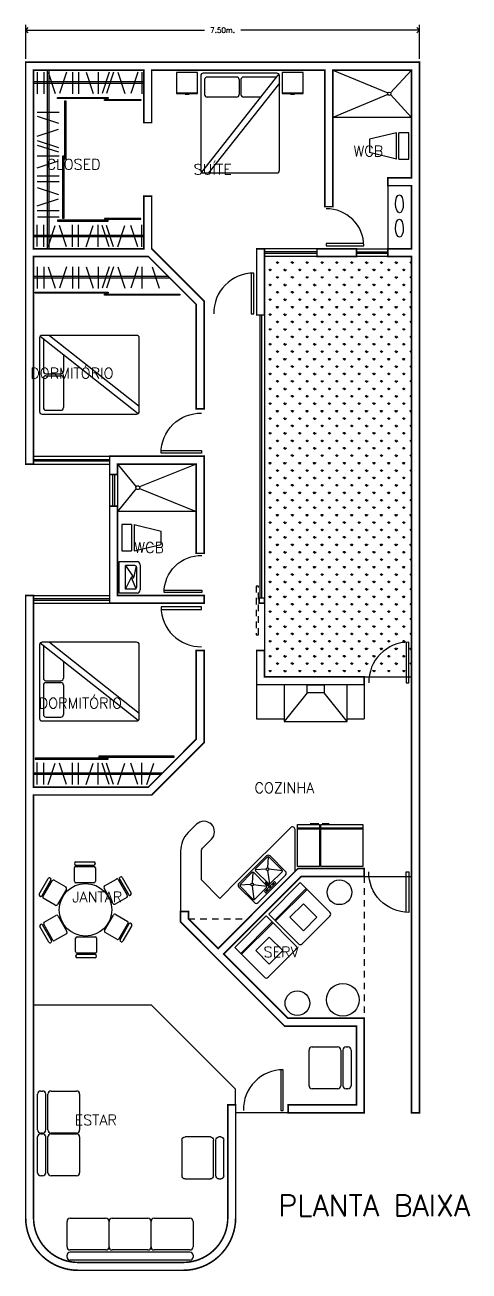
# Model space of a CAD drawing. Extents: x -51.7 to 12.2, y -8.6 to 39.8.
# Drawn here: x 1.42 to 9.88, y 16.08 to 39.81 of the extents above; entities that cross this region are included whole.
import ezdxf

# ---------------------------------------------------------------- set-up
doc = ezdxf.new("R2010")
doc.units = 0
doc.header["$LTSCALE"] = 0.5
doc.header["$MEASUREMENT"] = 0
doc.linetypes.add('DASHED2', pattern=[0.375, 0.25, -0.125])
doc.layers.get('0').update_dxf_attribs({"linetype": 'CONTINUOUS'})
doc.layers.get('DEFPOINTS').update_dxf_attribs({"linetype": 'CONTINUOUS'})
for name, color, linetype in [('DESNIVELES', 8, 'CONTINUOUS'), ('ELEV', 7, 'CONTINUOUS'), ('JARDIN', 3, 'CONTINUOUS'), ('LINEADEPROYECCION', 8, 'DASHED2'), ('MUEBLES', 6, 'CONTINUOUS'), ('MUEBLESFIJOS', 6, 'CONTINUOUS'), ('MUROS', 7, 'CONTINUOUS'), ('PUERTAS', 1, 'CONTINUOUS'), ('VENTANAS', 5, 'CONTINUOUS')]:
    doc.layers.add(name, color=color, linetype=linetype)
doc.styles.add('COTAS', font='romans.shx', dxfattribs={"height": 0.1})
doc.dimstyles.new('COTAS', dxfattribs={"dimtxt": 0.1, "dimasz": 0.1, "dimexe": 0.1, "dimexo": 0.0625, "dimgap": 0.1, "dimtad": 0, "dimzin": 0, "dimdsep": 46, "dimtxsty": 'COTAS', "dimblk1": 'OPEN90', "dimblk2": 'OPEN90', "dimsah": 1, "dimcen": 0.09, "dimadec": 0, "dimazin": 0, "dimtfac": 1, "dimtdec": 4, "dimtofl": 0, "dimtmove": 0, "dimatfit": 3, "dimldrblk": 'OPEN90', "dimfxl": 1, "dimtolj": 1, "dimtzin": 0, "dimarcsym": 0})

# ---------------------------------------------------------------- blocks, each defined once
blk = doc.blocks.new('FREGDOBL')
at = {"layer": 'MUEBLESFIJOS'}
for p, q in [((-0.44, 0.522), (-0.44, 0.105)), ((-0.39, 0.572), (0.35, 0.572)), ((-0.387, 0.481), (-0.07, 0.481)), ((-0.155, 0.537), (-0.155, 0.518)), ((0.105, 0.547), (-0.145, 0.547)), ((-0.145, 0.508), (-0.032, 0.508)), ((-0.109, 0.528), (-0.119, 0.53)), ((-0.109, 0.526), (-0.119, 0.523)), ((-0.108, 0.53), (-0.116, 0.536)), ((-0.108, 0.523), (-0.116, 0.517)), ((-0.106, 0.531), (-0.11, 0.54)), ((-0.106, 0.522), (-0.11, 0.513)), ((-0.104, 0.532), (-0.104, 0.542)), ((-0.104, 0.522), (-0.104, 0.512)), ((-0.102, 0.531), (-0.097, 0.54)), ((-0.102, 0.522), (-0.097, 0.513)), ((-0.1, 0.53), (-0.092, 0.536)), ((-0.1, 0.523), (-0.092, 0.517)), ((-0.099, 0.528), (-0.089, 0.53)), ((-0.099, 0.526), (-0.089, 0.523)), ((-0.012, 0.508), (0.105, 0.508)), ((0.03, 0.481), (0.346, 0.481)), ((0.058, 0.528), (0.049, 0.53)), ((0.058, 0.526), (0.049, 0.523)), ((0.059, 0.53), (0.052, 0.536)), ((0.059, 0.523), (0.052, 0.517)), ((0.061, 0.531), (0.057, 0.54)), ((0.061, 0.522), (0.057, 0.513)), ((0.063, 0.532), (0.063, 0.542)), ((0.063, 0.522), (0.063, 0.512)), ((0.066, 0.531), (0.07, 0.54)), ((0.066, 0.522), (0.07, 0.513)), ((0.067, 0.53), (0.075, 0.536)), ((0.067, 0.523), (0.075, 0.517)), ((0.068, 0.528), (0.078, 0.53)), ((0.068, 0.526), (0.078, 0.523)), ((0.115, 0.518), (0.115, 0.537)), ((0.4, 0.522), (0.4, 0.105)), ((-0.412, 0.456), (-0.412, 0.109)), ((-0.404, 0.473), (-0.244, 0.266)), ((-0.213, 0.266), (-0.053, 0.473)), ((-0.045, 0.456), (-0.045, 0.109)), ((0.005, 0.456), (0.005, 0.109)), ((0.012, 0.473), (0.173, 0.266)), ((0.203, 0.266), (0.364, 0.473)), ((0.371, 0.456), (0.371, 0.109)), ((-0.404, 0.091), (-0.247, 0.23)), ((-0.39, 0.055), (0.35, 0.055)), ((-0.387, 0.084), (-0.07, 0.084)), ((-0.21, 0.23), (-0.053, 0.091)), ((0.012, 0.091), (0.169, 0.23)), ((0.03, 0.084), (0.346, 0.084)), ((0.207, 0.23), (0.364, 0.091))]:
    blk.add_line(p, q, dxfattribs=at)
blk.add_lwpolyline([(-0.032, 0.526), (-0.032, 0.407, 0.414214), (-0.025, 0.4), (-0.019, 0.4, 0.414214), (-0.012, 0.407), (-0.012, 0.526)], format="xyb", dxfattribs=at)
for centre, radius in [((-0.104, 0.527), 0.0151), ((-0.104, 0.527), 0.00507), ((0.063, 0.527), 0.0151), ((0.063, 0.527), 0.00507), ((-0.228, 0.247), 0.025), ((0.188, 0.247), 0.025)]:
    blk.add_circle(centre, radius, dxfattribs=at)
for centre, radius, start, end in [((-0.39, 0.522), 0.05, 90, 180), ((-0.387, 0.456), 0.025, 90, 180), ((-0.145, 0.537), 0.01, 90, 180), ((-0.145, 0.518), 0.01, 180, 270), ((-0.07, 0.456), 0.025, 360, 90), ((-0.022, 0.526), 0.00981, 0, 180), ((0.03, 0.456), 0.025, 90, 180), ((0.105, 0.537), 0.01, 0, 90), ((0.105, 0.518), 0.01, 270, 0), ((0.346, 0.456), 0.025, 360, 90), ((0.35, 0.522), 0.05, 0, 90), ((-0.39, 0.105), 0.05, 180, 270), ((-0.387, 0.109), 0.025, 180, 270), ((-0.07, 0.109), 0.025, 270, 0), ((0.03, 0.109), 0.025, 180, 270), ((0.346, 0.109), 0.025, 270, 360), ((0.35, 0.105), 0.05, 270, 0)]:
    blk.add_arc(centre, radius, start, end, dxfattribs=at)
blk = doc.blocks.new('INODORO')
at = {"layer": 'MUEBLESFIJOS'}
for p, q in [((0.069, 0.557), (0.069, 0.057)), ((0.257, 0.557), (0.069, 0.557)), ((0.257, 0.557), (0.257, 0.057)), ((0.306, 0.557), (0.306, 0.057)), ((0.306, 0.557), (0.819, 0.434)), ((0.819, 0.18), (0.819, 0.434)), ((0.069, 0.057), (0.257, 0.057)), ((0.306, 0.057), (0.819, 0.18))]:
    blk.add_line(p, q, dxfattribs=at)
blk = doc.blocks.new('LAVABO')
at = {"layer": 'MUEBLESFIJOS'}
for p, q in [((0.737, 0.666), (1.077, 0.666)), ((0.737, 0.066), (0.737, 0.666)), ((0.854, 0.14), (0.854, 0.589)), ((1.036, 0.589), (0.854, 0.589)), ((0.854, 0.589), (1.004, 0.373)), ((1.057, 0.58), (1.006, 0.358)), ((1.066, 0.559), (1.066, 0.17)), ((1.137, 0.606), (1.137, 0.126)), ((0.854, 0.14), (0.973, 0.371)), ((1.057, 0.149), (0.972, 0.356)), ((1.077, 0.066), (0.737, 0.066)), ((1.036, 0.14), (0.854, 0.14))]:
    blk.add_line(p, q, dxfattribs=at)
blk.add_circle((0.989, 0.362), 0.018, dxfattribs=at)
for centre, radius, start, end in [((1.036, 0.559), 0.03, 0, 90), ((1.077, 0.606), 0.06, 0, 90), ((1.036, 0.17), 0.03, 270, 0), ((1.077, 0.126), 0.06, 270, 0)]:
    blk.add_arc(centre, radius, start, end, dxfattribs=at)
blk = doc.blocks.new('CAMAMAT')
at = {"layer": 'MUEBLES'}
for p, q in [((0.114, 1.923), (0.114, 0.123)), ((1.601, 1.957), (0.127, 0.09)), ((1.564, 1.973), (0.164, 1.973)), ((0.796, 1.899), (0.238, 1.899)), ((1.556, 1.899), (0.931, 1.899)), ((1.614, 0.123), (1.614, 1.923)), ((0.188, 1.849), (0.188, 1.566)), ((1.614, 1.783), (0.264, 0.073)), ((0.846, 1.849), (0.846, 1.566)), ((0.881, 1.849), (0.881, 1.566)), ((0.796, 1.516), (0.238, 1.516)), ((1.253, 1.516), (0.931, 1.516)), ((0.164, 0.073), (1.564, 0.073))]:
    blk.add_line(p, q, dxfattribs=at)
for centre, start, end in [((0.164, 1.923), 90, 180), ((0.238, 1.849), 90, 180), ((0.796, 1.849), 360, 90), ((0.931, 1.849), 90, 180), ((1.564, 1.923), 0, 90), ((0.238, 1.566), 180, 270), ((0.796, 1.566), 270, 360), ((0.931, 1.566), 180, 270), ((0.164, 0.123), 180, 270), ((1.564, 0.123), 270, 0)]:
    blk.add_arc(centre, 0.05, start, end, dxfattribs=at)
blk = doc.blocks.new('DUPLEX')
at = {"layer": 'MUEBLES'}
for p, q in [((-0.445, -0.145), (-0.445, 0.655)), ((-0.445, 0.655), (0.355, 0.655)), ((-0.38, -0.145), (-0.38, 0.655)), ((-0.362, -0.145), (-0.362, 0.655)), ((0.355, 0.655), (0.355, -0.145)), ((-0.463, -0.115), (-0.463, 0.016)), ((-0.463, -0.347), (-0.463, -0.18)), ((0.355, -0.145), (-0.445, -0.145)), ((-0.445, -0.585), (-0.445, -0.166)), ((-0.445, -0.166), (0.355, -0.166)), ((-0.38, -0.585), (-0.38, -0.166)), ((-0.362, -0.585), (-0.362, -0.166)), ((0.355, -0.166), (0.355, -0.585)), ((0.355, -0.585), (-0.445, -0.585))]:
    blk.add_line(p, q, dxfattribs=at)
blk = doc.blocks.new('LAVADORA')
at = {"layer": 'MUEBLES'}
for p, q in [((0.089, 0.934), (0.939, 0.934)), ((0.089, 0.134), (0.089, 0.934)), ((0.089, 0.772), (0.939, 0.772)), ((0.089, 0.751), (0.939, 0.751)), ((0.939, 0.934), (0.939, 0.134)), ((0.332, 0.244), (0.332, 0.609)), ((0.332, 0.609), (0.697, 0.609)), ((0.697, 0.609), (0.697, 0.244)), ((0.697, 0.244), (0.332, 0.244)), ((0.889, 0.084), (0.139, 0.084))]:
    blk.add_line(p, q, dxfattribs=at)
for centre, start, end in [((0.139, 0.134), 180, 270), ((0.889, 0.134), 270, 0)]:
    blk.add_arc(centre, 0.05, start, end, dxfattribs=at)
blk = doc.blocks.new('MESA6')
at = {"layer": 'MUEBLES'}
for p, q in [((0.793, 1.919), (0.793, 1.92)), ((0.823, 1.95), (1.163, 1.95)), ((1.193, 1.92), (1.193, 1.919)), ((0.793, 1.58), (0.793, 1.845)), ((0.813, 1.865), (1.163, 1.865)), ((0.823, 1.889), (1.163, 1.889)), ((1.193, 1.835), (1.193, 1.58)), ((1.662, 1.661), (1.663, 1.662)), ((0.123, 1.337), (0.293, 1.632)), ((0.176, 1.307), (0.346, 1.601)), ((0.193, 1.286), (0.368, 1.589)), ((0.334, 1.643), (0.335, 1.642)), ((0.409, 1.6), (0.629, 1.473)), ((0.64, 1.432), (0.47, 1.137)), ((1.163, 1.55), (0.823, 1.55)), ((1.528, 1.157), (1.358, 1.451)), ((1.369, 1.492), (1.598, 1.624)), ((1.625, 1.617), (1.8, 1.314)), ((1.651, 1.62), (1.821, 1.326)), ((1.704, 1.651), (1.874, 1.357)), ((0.135, 1.296), (0.134, 1.296)), ((0.429, 1.126), (0.2, 1.258)), ((1.789, 1.273), (1.569, 1.146)), ((1.863, 1.316), (1.862, 1.315)), ((1.58, 0.949), (1.809, 0.817)), ((0.305, 0.424), (0.135, 0.719)), ((0.146, 0.76), (0.147, 0.76)), ((0.358, 0.455), (0.188, 0.749)), ((0.384, 0.459), (0.209, 0.762)), ((0.22, 0.803), (0.44, 0.93)), ((0.481, 0.919), (0.651, 0.624)), ((1.369, 0.644), (1.539, 0.938)), ((1.816, 0.79), (1.641, 0.487)), ((1.833, 0.769), (1.663, 0.474)), ((1.886, 0.738), (1.716, 0.444)), ((1.874, 0.78), (1.875, 0.779)), ((0.64, 0.583), (0.411, 0.451)), ((0.816, 0.241), (0.816, 0.495)), ((0.846, 0.525), (1.186, 0.525)), ((1.216, 0.495), (1.216, 0.231)), ((1.6, 0.476), (1.38, 0.603)), ((0.347, 0.414), (0.346, 0.413)), ((1.675, 0.433), (1.674, 0.433)), ((0.816, 0.155), (0.816, 0.156)), ((1.196, 0.211), (0.846, 0.211)), ((1.186, 0.186), (0.846, 0.186)), ((1.186, 0.125), (0.846, 0.125)), ((1.216, 0.156), (1.216, 0.155))]:
    blk.add_line(p, q, dxfattribs=at)
blk.add_circle((1.005, 1.038), 0.5, dxfattribs=at)
for centre, radius, start, end in [((0.823, 1.92), 0.03, 90, 180), ((0.823, 1.919), 0.03, 180, 270), ((1.163, 1.92), 0.03, 0, 90), ((1.163, 1.919), 0.03, 270, 360), ((0.813, 1.845), 0.02, 90, 180), ((1.163, 1.835), 0.03, 0, 90), ((1.677, 1.635), 0.03, 120, 210), ((1.678, 1.636), 0.03, 30, 120), ((0.319, 1.617), 0.03, 60, 150), ((0.32, 1.616), 0.03, 330, 60), ((0.394, 1.574), 0.03, 60, 150), ((0.614, 1.447), 0.03, 330, 60), ((0.823, 1.58), 0.03, 180, 270), ((1.163, 1.58), 0.03, 270, 0), ((1.384, 1.466), 0.03, 120, 210), ((1.608, 1.607), 0.02, 30, 120), ((0.149, 1.322), 0.03, 150, 240), ((0.15, 1.322), 0.03, 240, 330), ((0.21, 1.276), 0.02, 150, 240), ((1.774, 1.299), 0.03, 300, 30), ((1.847, 1.341), 0.03, 210, 300), ((1.848, 1.342), 0.03, 300, 30), ((0.444, 1.152), 0.03, 240, 330), ((1.554, 1.172), 0.03, 210, 300), ((1.565, 0.923), 0.03, 60, 150), ((0.161, 0.734), 0.03, 120, 210), ((0.162, 0.734), 0.03, 30, 120), ((0.235, 0.777), 0.03, 120, 210), ((0.455, 0.904), 0.03, 30, 120), ((1.799, 0.8), 0.02, 330, 60), ((1.859, 0.754), 0.03, 60, 150), ((1.86, 0.753), 0.03, 330, 60), ((0.625, 0.609), 0.03, 300, 30), ((0.846, 0.495), 0.03, 90, 180), ((1.186, 0.495), 0.03, 0, 90), ((1.395, 0.629), 0.03, 150, 240), ((1.615, 0.502), 0.03, 240, 330), ((0.331, 0.439), 0.03, 210, 300), ((0.332, 0.44), 0.03, 300, 30), ((0.401, 0.469), 0.02, 210, 300), ((0.846, 0.241), 0.03, 180, 270), ((1.689, 0.459), 0.03, 150, 240), ((1.69, 0.459), 0.03, 240, 330), ((0.846, 0.156), 0.03, 90, 180), ((0.846, 0.155), 0.03, 180, 270), ((1.186, 0.156), 0.03, 0, 90), ((1.186, 0.155), 0.03, 270, 0), ((1.196, 0.231), 0.02, 270, 0)]:
    blk.add_arc(centre, radius, start, end, dxfattribs=at)
blk = doc.blocks.new('BURO')
at = {"layer": 'MUEBLES'}
for p, q in [((0.46, 0.454), (0.06, 0.454)), ((0.06, 0.454), (0.06, 0.054)), ((0.46, 0.054), (0.46, 0.454)), ((0.06, 0.068), (0.46, 0.068)), ((0.06, 0.054), (0.46, 0.054)), ((0.221, 0.042), (0.299, 0.042))]:
    blk.add_line(p, q, dxfattribs=at)
blk = doc.blocks.new('PUERTA')
at = {"layer": 'PUERTAS'}
blk.add_lwpolyline([(0.711, 0.774), (0.711, 0), (0.761, 0), (0.761, 0.774, 0.419145), (0, 0)], format="xyb", dxfattribs=at)
blk = doc.blocks.new('SILLON1')
at = {"layer": 'MUEBLES'}
for p, q in [((0.083, 0.752), (0.083, 0.787)), ((0.143, 0.847), (0.823, 0.847)), ((0.883, 0.787), (0.883, 0.752)), ((0.083, 0.107), (0.083, 0.59)), ((0.143, 0.692), (0.823, 0.692)), ((0.143, 0.65), (0.823, 0.65)), ((0.883, 0.59), (0.883, 0.107)), ((0.823, 0.047), (0.143, 0.047))]:
    blk.add_line(p, q, dxfattribs=at)
for centre, start, end in [((0.143, 0.787), 90, 180), ((0.143, 0.752), 180, 270), ((0.823, 0.787), 0, 90), ((0.823, 0.752), 270, 0), ((0.143, 0.59), 90, 180), ((0.823, 0.59), 0, 90), ((0.143, 0.107), 180, 270), ((0.823, 0.107), 270, 0)]:
    blk.add_arc(centre, 0.06, start, end, dxfattribs=at)
blk = doc.blocks.new('SILLON3')
at = {"layer": 'MUEBLES'}
for p, q in [((0.123, 0.97), (2.403, 0.97)), ((0.063, 0.876), (0.063, 0.91)), ((0.063, 0.23), (0.063, 0.714)), ((0.123, 0.816), (2.403, 0.816)), ((0.123, 0.774), (0.803, 0.774)), ((0.863, 0.714), (0.863, 0.23)), ((0.923, 0.774), (1.603, 0.774)), ((1.663, 0.714), (1.663, 0.23)), ((1.723, 0.774), (2.403, 0.774)), ((2.463, 0.91), (2.463, 0.876)), ((2.463, 0.714), (2.463, 0.23)), ((0.803, 0.17), (0.123, 0.17)), ((1.603, 0.17), (0.923, 0.17)), ((2.403, 0.17), (1.723, 0.17))]:
    blk.add_line(p, q, dxfattribs=at)
for centre, start, end in [((0.123, 0.91), 90, 180), ((2.403, 0.91), 0, 90), ((0.123, 0.876), 180, 270), ((0.123, 0.714), 90, 180), ((0.803, 0.714), 0, 90), ((0.923, 0.714), 90, 180), ((1.603, 0.714), 0, 90), ((1.723, 0.714), 90, 180), ((2.403, 0.876), 270, 0), ((2.403, 0.714), 0, 90), ((0.123, 0.23), 180, 270), ((0.803, 0.23), 270, 0), ((0.923, 0.23), 180, 270), ((1.603, 0.23), 270, 0), ((1.723, 0.23), 180, 270), ((2.403, 0.23), 270, 0)]:
    blk.add_arc(centre, 0.06, start, end, dxfattribs=at)
blk = doc.blocks.new('_OPEN90')
at = {"color": 0, "linetype": 'ByBlock'}
for p, q in [((0, 0), (-1, 0)), ((-0.5, 0.5), (0, 0)), ((0, 0), (-0.5, -0.5))]:
    blk.add_line(p, q, dxfattribs=at)
blk = doc.blocks.new('*D49')
at = {"layer": 'DEFPOINTS', "color": 0}
for p in [(8.931, 39.71), (1.431, 39.099), (8.931, 39.099)]:
    blk.add_point(p, dxfattribs=at)
at = {"layer": 'ELEV', "color": 0, "lineweight": -2}
for p, q in [((1.431, 39.162), (1.431, 39.81)), ((1.531, 39.71), (4.836, 39.71)), ((8.831, 39.71), (5.527, 39.71)), ((8.931, 39.162), (8.931, 39.81))]:
    blk.add_line(p, q, dxfattribs=at)
at = {"layer": 'ELEV', "color": 0, "lineweight": -2, "xscale": 0.1, "yscale": 0.1, "zscale": 0.1, "rotation": 180}
blk.add_blockref('_OPEN90', (1.431, 39.71), dxfattribs=at)
at = {"layer": 'ELEV', "color": 0, "lineweight": -2, "xscale": 0.1, "yscale": 0.1, "zscale": 0.1}
blk.add_blockref('_OPEN90', (8.931, 39.71), dxfattribs=at)
at = {"layer": 'ELEV', "color": 0, "insert": (5.181, 39.71), "char_height": 0.1, "attachment_point": 5, "style": 'COTAS'}
blk.add_mtext('\\A1;7.50m.', dxfattribs=at)

msp = doc.modelspace()

# ---------------------------------------------------------------- hatches: boundary and pattern name
at = {"layer": 'JARDIN'}
h = msp.add_hatch(dxfattribs=at)
h.set_pattern_fill('GRASS', color=256, scale=0.2, style=0)
h.set_pattern_definition([(90, (-0.70117, 7.12555), (-0.14142136, 0.14142136), [0.0375, -0.2453427]), (45, (-0.70117, 7.12555), (-0.1414214, 0.1414214), [0.0375, -0.1625]), (135, (-0.70117, 7.12555), (-0.1414214, -0.1414214), [0.0375, -0.1625])])
h.paths.add_polyline_path([(8.781, 35.399), (8.331, 35.399), (7.731, 35.399), (6.981, 35.399), (5.981, 35.399), (5.981, 34.287), (5.981, 28.899), (5.981, 28.799), (5.981, 27.899), (5.981, 27.399), (7.881, 27.399), (8.781, 27.399)])

# ---------------------------------------------------------------- linework, layer by layer
at = {"layer": 'DESNIVELES'}
for p, q in [((7.281, 38.949), (8.329, 38.516)), ((8.781, 38.949), (8.383, 38.516)), ((8.329, 38.483), (7.281, 38.049)), ((8.383, 38.483), (8.781, 38.049)), ((8.781, 38.049), (7.281, 38.049)), ((5.981, 34.287), (5.981, 28.899)), ((3.181, 31.449), (3.536, 31.018)), ((4.681, 31.449), (3.599, 31.018)), ((3.536, 30.981), (3.181, 30.549)), ((3.599, 30.981), (4.681, 30.549)), ((4.681, 30.549), (3.181, 30.549)), ((5.981, 28.799), (5.981, 27.899)), ((7.881, 27.399), (8.781, 27.399)), ((7.881, 23.599), (8.781, 23.599)), ((3.831, 21.149), (1.581, 21.149)), ((3.831, 21.149), (5.431, 19.549)), ((5.431, 19.249), (5.431, 19.549)), ((6.431, 19.099), (5.431, 19.099))]:
    msp.add_line(p, q, dxfattribs=at)
for centre, radius in [((8.356, 38.499), 0.0312), ((3.568, 30.999), 0.0366)]:
    msp.add_circle(centre, radius, dxfattribs=at)
at = {"layer": 'LINEADEPROYECCION'}
for p, q in [((7.881, 23.599), (7.881, 20.899)), ((4.531, 22.793), (5.663, 22.793))]:
    msp.add_line(p, q, dxfattribs=at)
at = {"layer": 'MUEBLES'}
for p, q in [((6.355, 27.249), (6.355, 26.549)), ((6.793, 27.092), (6.355, 26.549)), ((7.555, 26.549), (7.116, 27.092)), ((7.555, 26.549), (7.555, 27.249)), ((6.355, 26.549), (7.555, 26.549))]:
    msp.add_line(p, q, dxfattribs=at)
msp.add_lwpolyline([(7.116, 27.249), (7.116, 27.092), (6.793, 27.092), (6.793, 27.249)], close=True, dxfattribs=at)
for centre, radius in [((7.408, 23.296), 0.235), ((6.607, 21.185), 0.235), ((7.472, 21.249), 0.311)]:
    msp.add_circle(centre, radius, dxfattribs=at)
at = {"layer": 'MUEBLESFIJOS'}
for p, q in [((1.775, 38.912), (1.775, 38.497)), ((1.842, 38.949), (1.842, 35.549)), ((1.86, 38.912), (1.992, 38.507)), ((1.87, 38.949), (1.87, 35.549)), ((2.208, 38.912), (2.076, 38.507)), ((2.322, 38.912), (2.322, 38.497)), ((2.435, 38.912), (2.435, 38.497)), ((2.585, 38.912), (2.717, 38.507)), ((2.812, 38.912), (2.812, 38.497)), ((3.019, 38.912), (2.887, 38.507)), ((3.104, 38.912), (2.972, 38.507)), ((3.189, 38.912), (3.321, 38.507)), ((3.566, 38.912), (3.434, 38.507)), ((3.641, 38.912), (3.641, 38.497)), ((3.681, 38.724), (1.591, 38.724)), ((3.681, 38.695), (1.591, 38.695)), ((1.649, 38.91), (1.649, 38.495)), ((1.653, 38.146), (2.068, 38.146)), ((1.653, 38.07), (2.059, 37.938)), ((1.653, 37.693), (2.059, 37.825)), ((1.653, 37.608), (2.059, 37.476)), ((1.653, 37.523), (2.059, 37.391)), ((1.653, 37.316), (2.068, 37.316)), ((1.653, 37.09), (2.059, 37.222)), ((1.653, 36.939), (2.068, 36.939)), ((1.653, 36.826), (2.068, 36.826)), ((1.653, 36.713), (2.059, 36.581)), ((8.331, 36.749), (8.331, 35.549)), ((1.653, 36.364), (2.059, 36.496)), ((1.653, 36.279), (2.068, 36.279)), ((1.656, 36.153), (2.071, 36.153)), ((1.649, 35.589), (1.649, 36.004)), ((1.775, 35.586), (1.775, 36.002)), ((1.86, 35.586), (1.992, 35.992)), ((2.208, 35.586), (2.076, 35.992)), ((2.322, 35.586), (2.322, 36.002)), ((2.435, 35.586), (2.435, 36.002)), ((2.585, 35.586), (2.717, 35.992)), ((2.812, 35.586), (2.812, 36.002)), ((3.019, 35.586), (2.887, 35.992)), ((3.104, 35.586), (2.972, 35.992)), ((3.189, 35.586), (3.321, 35.992)), ((3.566, 35.586), (3.434, 35.992)), ((3.641, 35.586), (3.641, 36.002)), ((3.681, 35.803), (1.591, 35.803)), ((3.681, 35.775), (1.591, 35.775)), ((1.649, 35.204), (1.649, 34.789)), ((1.775, 35.207), (1.775, 34.792)), ((1.86, 35.207), (1.992, 34.801)), ((2.208, 35.207), (2.076, 34.801)), ((2.322, 35.207), (2.322, 34.792)), ((2.435, 35.207), (2.435, 34.792)), ((2.585, 35.207), (2.717, 34.801)), ((2.812, 35.207), (2.812, 34.792)), ((3.019, 35.207), (2.887, 34.801)), ((3.104, 35.207), (2.972, 34.801)), ((3.189, 35.207), (3.321, 34.801)), ((3.566, 35.207), (3.434, 34.801)), ((3.641, 35.207), (3.641, 34.792)), ((3.842, 35.207), (3.974, 34.801)), ((4.15, 35.018), (1.591, 35.018)), ((4.179, 34.99), (1.591, 34.99)), ((5.831, 27.249), (5.831, 26.599)), ((7.881, 27.249), (7.881, 26.599)), ((5.831, 26.599), (6.355, 26.599)), ((7.555, 26.599), (7.881, 26.599)), ((1.649, 25.351), (1.649, 25.766)), ((1.775, 25.348), (1.775, 25.763)), ((1.86, 25.348), (1.992, 25.753)), ((2.208, 25.348), (2.076, 25.753)), ((2.322, 25.348), (2.322, 25.763)), ((2.435, 25.348), (2.435, 25.763)), ((2.585, 25.348), (2.717, 25.753)), ((2.812, 25.348), (2.812, 25.763)), ((3.019, 25.348), (2.887, 25.753)), ((3.104, 25.348), (2.972, 25.753)), ((3.189, 25.348), (3.321, 25.753)), ((3.566, 25.348), (3.434, 25.753)), ((3.641, 25.348), (3.641, 25.763)), ((3.74, 25.348), (3.872, 25.753)), ((4.035, 25.565), (1.591, 25.565)), ((4.006, 25.537), (1.591, 25.537)), ((5.131, 23.181), (4.781, 23.531)), ((5.481, 23.531), (5.131, 23.181))]:
    msp.add_line(p, q, dxfattribs=at)
for points in [[(3, 38.409), (2.035, 38.409), (2.035, 38.428), (3, 38.428)], [(2.194, 38.363), (2.194, 37.254), (2.175, 37.254), (2.175, 38.363)], [(3.626, 38.371), (2.934, 38.371), (2.934, 38.39), (3.626, 38.39)], [(2.156, 37.32), (2.156, 36.123), (2.138, 36.123), (2.138, 37.32)], [(3, 36.09), (2.035, 36.09), (2.035, 36.071), (3, 36.071)], [(3.626, 36.127), (2.934, 36.127), (2.934, 36.109), (3.626, 36.109)], [(3, 34.704), (1.614, 34.704), (1.614, 34.723), (3, 34.723)], [(4.367, 34.666), (2.934, 34.666), (2.934, 34.685), (4.367, 34.685)], [(4.258, 25.889), (2.825, 25.889), (2.825, 25.87), (4.258, 25.87)], [(3, 25.851), (1.614, 25.851), (1.614, 25.832), (3, 25.832)]]:
    msp.add_lwpolyline(points, close=True, dxfattribs=at)
for points in [[(4.781, 23.531), (4.781, 24.078, -0.198912), (4.811, 24.149), (4.969, 24.307, 0.414214), (4.969, 24.59), (4.969, 24.59, 0.414214), (4.686, 24.59), (4.528, 24.432, 0.198912), (4.381, 24.078), (4.381, 22.931)], [(6.562, 23.692), (6.562, 24.49, 0.668179), (6.476, 24.526), (5.481, 23.531)]]:
    msp.add_lwpolyline(points, format="xyb", dxfattribs=at)
for centre in [(8.551, 36.403), (8.551, 35.938)]:
    msp.add_ellipse(centre, major_axis=(0.002, -0.172), ratio=0.429785, dxfattribs=at)
at = {"layer": 'MUROS', "const_width": 0.03}
for points in [[(8.781, 36.899), (8.331, 36.899), (8.331, 36.749), (8.781, 36.749), (8.781, 35.549), (8.331, 35.549), (8.331, 35.399), (8.781, 35.399), (8.781, 19.099), (8.931, 19.099), (8.931, 39.099), (1.431, 39.099), (1.431, 31.449), (1.581, 31.449), (1.581, 35.399), (3.769, 35.399), (4.681, 34.487), (4.681, 32.499), (4.831, 32.499), (4.831, 34.549), (3.831, 35.549), (3.831, 36.549), (3.681, 36.549), (3.681, 35.549), (1.581, 35.549), (1.581, 38.949), (3.681, 38.949), (3.681, 37.949), (3.831, 37.949), (3.831, 38.949), (7.131, 38.949), (7.131, 36.349), (7.281, 36.349), (7.281, 38.949), (8.781, 38.949)], [(5.981, 35.549), (5.831, 35.549), (5.831, 34.287), (5.981, 34.287)], [(7.731, 35.549), (7.731, 35.399), (6.981, 35.399), (6.981, 35.549)], [(3.031, 31.599), (3.031, 31.249), (3.181, 31.249), (3.181, 31.449), (4.681, 31.449), (4.681, 29.749), (4.831, 29.749), (4.831, 31.599)], [(3.031, 28.799), (3.031, 30.649), (3.181, 30.649), (3.181, 28.949), (4.831, 28.949), (4.831, 28.799)], [(5.879, 28.899), (5.981, 28.899), (5.981, 28.799), (5.879, 28.799)], [(5.981, 27.399), (7.881, 27.399), (7.881, 27.249), (5.831, 27.249), (5.831, 27.899), (5.981, 27.899)], [(4.531, 22.931), (4.531, 22.793), (5.097, 22.227), (6.619, 23.749), (7.881, 23.749), (7.881, 23.599), (6.681, 23.599), (5.203, 22.121), (6.425, 20.899), (7.881, 20.899), (7.881, 19.099), (6.431, 19.099), (6.431, 19.249), (7.731, 19.249), (7.731, 20.749), (6.363, 20.749), (4.381, 22.731), (4.381, 22.931)]]:
    msp.add_lwpolyline(points, close=True, dxfattribs=at)
msp.add_lwpolyline([(3.769, 25.299), (4.681, 26.212), (4.681, 27.899), (4.831, 27.899), (4.831, 26.149), (3.831, 25.149), (1.581, 25.149), (1.581, 17.099, 0.414214), (2.431, 16.249), (4.431, 16.249, 0.414214), (5.281, 17.099), (5.281, 19.249), (5.431, 19.249), (5.431, 17.099, -0.414214), (4.431, 16.099), (2.431, 16.099, -0.414214), (1.431, 17.099), (1.431, 28.949), (1.581, 28.949), (1.581, 25.299)], format="xyb", close=True, dxfattribs=at)
at = {"layer": 'PUERTAS', "linetype": 'DASHED2'}
msp.add_lwpolyline([(5.821, 29.127), (5.821, 28.201), (5.865, 28.201), (5.865, 29.127)], close=True, dxfattribs=at)
at = {"layer": 'VENTANAS'}
for p, q in [((6.981, 35.549), (5.981, 35.549)), ((6.981, 35.489), (5.981, 35.489)), ((6.981, 35.459), (5.981, 35.459)), ((6.981, 35.399), (5.981, 35.399)), ((7.731, 35.549), (8.331, 35.549)), ((7.731, 35.489), (8.331, 35.489)), ((8.331, 35.459), (7.731, 35.459)), ((8.331, 35.399), (7.731, 35.399)), ((5.891, 34.287), (5.891, 28.899)), ((5.921, 34.287), (5.921, 28.899)), ((1.581, 31.599), (3.031, 31.599)), ((1.581, 31.539), (3.031, 31.539)), ((1.581, 31.509), (3.031, 31.509)), ((1.581, 31.449), (3.031, 31.449)), ((3.031, 30.649), (3.031, 31.249)), ((3.091, 30.649), (3.091, 31.249)), ((3.121, 31.249), (3.121, 30.649)), ((3.181, 31.249), (3.181, 30.649)), ((1.581, 28.949), (3.031, 28.949)), ((1.581, 28.889), (3.031, 28.889)), ((1.581, 28.859), (3.031, 28.859)), ((1.581, 28.799), (3.031, 28.799))]:
    msp.add_line(p, q, dxfattribs=at)

# ---------------------------------------------------------------- block references
at = {"layer": 'MUEBLES'}
for name, p in [('BURO', (4.246, 38.448)), ('CAMAMAT', (4.651, 36.919)), ('BURO', (6.254, 38.448)), ('MESA6', (1.566, 21.925))]:
    msp.add_blockref(name, p, dxfattribs=at)
for name, p, rotation in [('CAMAMAT', (3.667, 32.286), 90), ('CAMAMAT', (3.667, 26.444), 90), ('DUPLEX', (7.197, 24.144), 270), ('LAVADORA', (6.658, 22.156), 45), ('LAVADORA', (6.01, 21.521), 45), ('SILLON1', (6.782, 20.436), 270), ('SILLON1', (2.506, 18.629), 90), ('SILLON1', (2.506, 17.815), 90), ('SILLON3', (4.682, 17.261), 180)]:
    msp.add_blockref(name, p, dxfattribs=dict(at, rotation=rotation))
at = {"layer": 'MUEBLES', "xscale": -1, "rotation": 270}
msp.add_blockref('SILLON1', (4.36, 17.756), dxfattribs=at)
at = {"layer": 'MUEBLESFIJOS'}
for name, p, rotation in [('INODORO', (8.799, 37.813), 180), ('FREGDOBL', (5.701, 23.751), 225)]:
    msp.add_blockref(name, p, dxfattribs=dict(at, rotation=rotation))
for name, p in [('INODORO', (3.191, 29.74)), ('LAVABO', (2.476, 28.926))]:
    msp.add_blockref(name, p, dxfattribs=at)
at = {"layer": 'PUERTAS', "yscale": 0.9288191148682756, "zscale": 0.9288191148682756}
for p, xscale, rotation in [((7.154, 36.308), 0.9288191148682756, 270), ((4.786, 29.709), -0.9288191148682756, 90)]:
    msp.add_blockref('PUERTA', p, dxfattribs=dict(at, xscale=xscale, rotation=rotation))
at = {"layer": 'PUERTAS'}
for p in [(5.015, 34.311), (7.967, 27.284), (5.578, 19.144)]:
    msp.add_blockref('PUERTA', p, dxfattribs=at)
at = {"layer": 'PUERTAS', "xscale": -1}
for p, rotation in [((4.783, 32.419), 90), ((7.967, 23.687), 180)]:
    msp.add_blockref('PUERTA', p, dxfattribs=dict(at, rotation=rotation))
at = {"layer": 'PUERTAS', "rotation": 90}
msp.add_blockref('PUERTA', (4.783, 27.971), dxfattribs=at)

# ---------------------------------------------------------------- texts
at = {"layer": 'ELEV', "style": 'COTAS'}
for s, p in [('WCB', (7.676, 37.308)), ('CLOSED', (1.83, 37.057)), ('SUÍTE', (4.629, 36.96)), ('DORMITÓRIO', (1.519, 33.079)), ('WCB', (3.5, 29.759)), ('DORMITÓRIO', (1.68, 26.797)), ('COZINHA', (5.79, 25.184)), ('JANTAR', (2.319, 23.105)), ('SERV', (5.964, 22.058)), ('ESTAR', (2.364, 18.861))]:
    msp.add_text(s, height=0.2, dxfattribs=at).set_placement(p)
at = {"layer": 'ELEV', "color": 2, "style": 'COTAS'}
msp.add_text('PLANTA BAIXA', height=0.4, dxfattribs=at).set_placement((6.243, 17.133))

# ---------------------------------------------------------------- dimensions: what is measured, and where the dimension line sits
at = {"layer": 'ELEV'}
dim = msp.add_linear_dim(base=(8.931, 39.71), p1=(1.431, 39.099), p2=(8.931, 39.099), dimstyle='COTAS', override={"dimpost": 'm.'}, dxfattribs=at)
dim.commit()
dim.dimension.update_dxf_attribs({"geometry": '*D49', "text_midpoint": (5.181, 39.71)})

doc.saveas('drawing.dxf')
